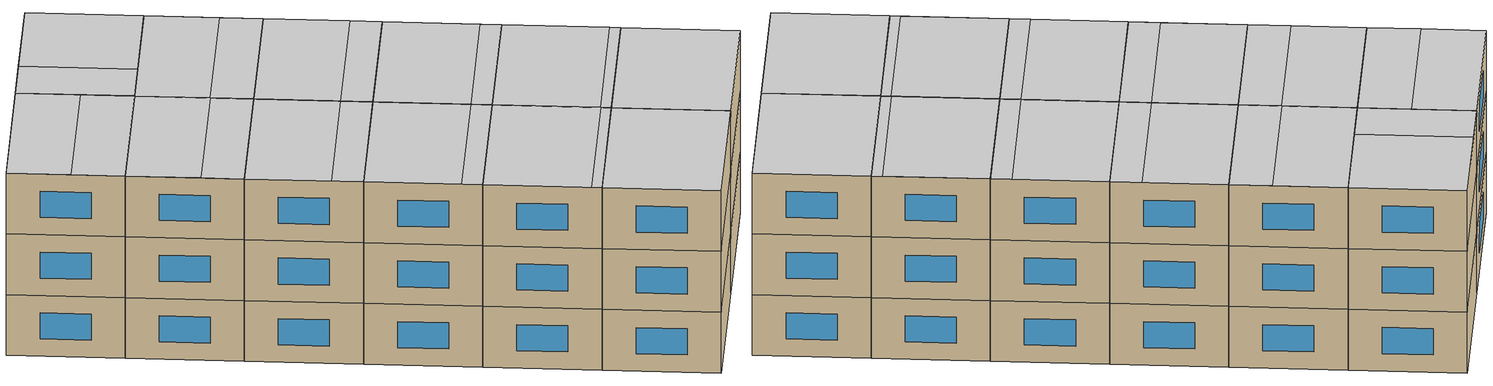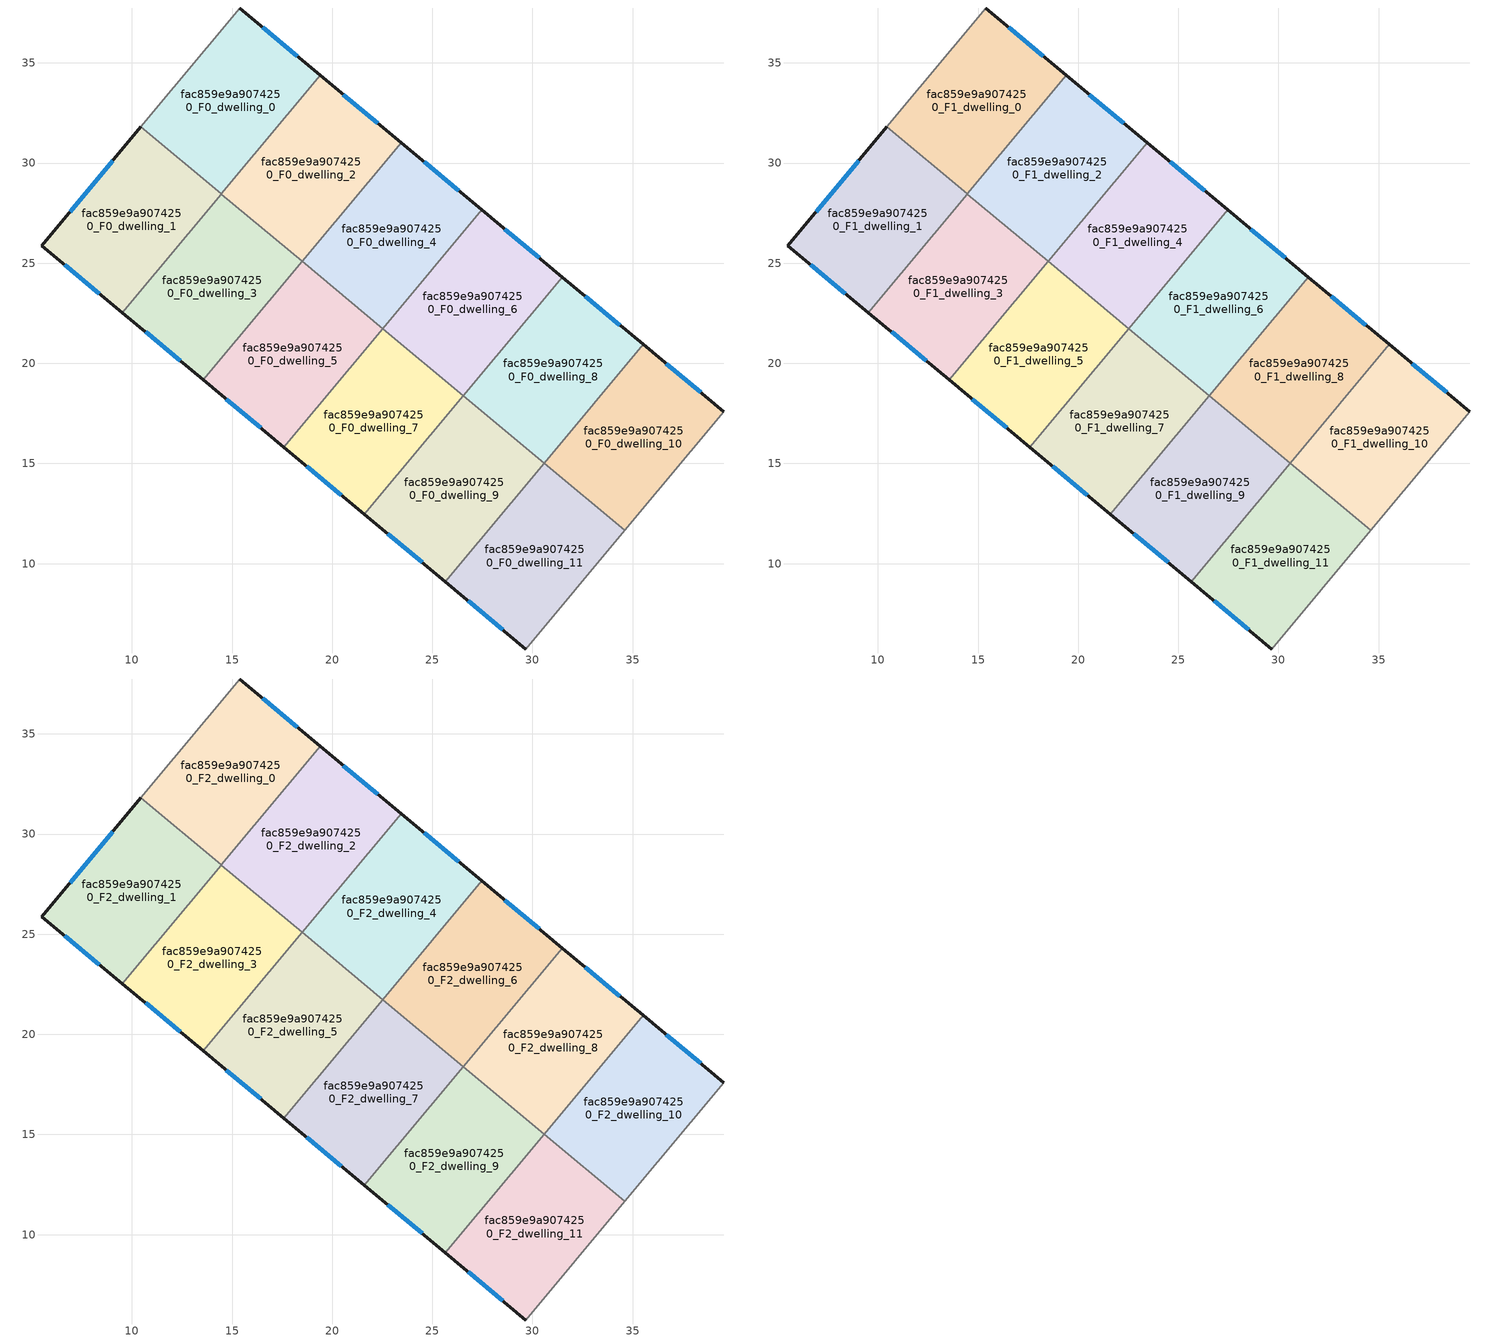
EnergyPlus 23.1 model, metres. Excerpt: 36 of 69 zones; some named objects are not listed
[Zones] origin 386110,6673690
fac859e9a9074250_F0_dwelling_0
 floor ground (EU_floor_Construction): 19.41,34.38 14.47,28.46 10.44,31.81 15.38,37.74 z0
 wall outside (EU_wall_Construction): 19.41,34.38 15.38,37.74 z0:3
 wall to fac859e9a9074250_F0_dwelling_1 (EU_wall_Construction): 10.44,31.81 14.47,28.46 z0:3
 wall adiabatic (EU_wall_Construction): 15.38,37.74 10.44,31.81 z0:3
 wall to fac859e9a9074250_F0_dwelling_2 (EU_wall_Construction): 14.47,28.46 19.41,34.38 z0:3
 window (EU_Window_Construction): 18.26,35.34 16.53,36.78 z0.86:2.14
fac859e9a9074250_F0_dwelling_1
 floor ground (EU_floor_Construction): 14.47,28.46 9.53,22.53 5.5,25.88 10.44,31.81 z0
 wall outside (EU_wall_Construction): 10.44,31.81 5.5,25.88 9.53,22.53 z0:3
 wall to fac859e9a9074250_F0_dwelling_3 (EU_wall_Construction): 9.53,22.53 14.47,28.45 z0:3
 window (EU_Window_Construction): 6.65,24.92 8.38,23.48 / 9.03,30.12 6.92,27.58 z0.86:2.14
fac859e9a9074250_F0_dwelling_10
 floor ground (EU_floor_Construction): 39.55,17.59 34.61,11.66 30.58,15.02 35.52,20.95 z0
 wall outside (EU_wall_Construction): 39.55,17.59 35.52,20.95 z0:3
 wall to fac859e9a9074250_F0_dwelling_11 (EU_wall_Construction): 30.58,15.02 34.61,11.66 z0:3
 wall adiabatic (EU_wall_Construction): 34.61,11.66 39.55,17.59 z0:3
 wall to fac859e9a9074250_F0_dwelling_8 (EU_wall_Construction): 35.52,20.95 30.58,15.02 z0:3
 window (EU_Window_Construction): 38.4,18.55 36.67,19.99 z0.86:2.14
fac859e9a9074250_F0_dwelling_11
 floor ground (EU_floor_Construction): 34.61,11.66 29.67,5.74 25.64,9.1 30.58,15.02 z0
 wall outside (EU_wall_Construction): 25.64,9.1 29.67,5.74 z0:3
 wall adiabatic (EU_wall_Construction): 29.67,5.74 34.61,11.66 z0:3
 wall to fac859e9a9074250_F0_dwelling_9 (EU_wall_Construction): 30.58,15.02 25.64,9.1 z0:3
 window (EU_Window_Construction): 26.79,8.14 28.52,6.7 z0.86:2.14
fac859e9a9074250_F0_dwelling_2
 floor ground (EU_floor_Construction): 23.44,31.02 18.5,25.1 14.47,28.45 19.41,34.38 z0
 wall outside (EU_wall_Construction): 23.44,31.02 19.41,34.38 z0:3
 wall to fac859e9a9074250_F0_dwelling_3 (EU_wall_Construction): 14.47,28.45 18.5,25.1 z0:3
 wall to fac859e9a9074250_F0_dwelling_4 (EU_wall_Construction): 18.5,25.1 23.44,31.02 z0:3
 window (EU_Window_Construction): 22.29,31.98 20.56,33.42 z0.86:2.14
fac859e9a9074250_F0_dwelling_3
 floor ground (EU_floor_Construction): 18.5,25.1 13.56,19.17 9.53,22.53 14.47,28.45 z0
 wall outside (EU_wall_Construction): 9.53,22.53 13.56,19.17 z0:3
 wall to fac859e9a9074250_F0_dwelling_5 (EU_wall_Construction): 13.56,19.17 18.5,25.1 z0:3
 window (EU_Window_Construction): 10.68,21.57 12.41,20.13 z0.86:2.14
fac859e9a9074250_F0_dwelling_4
 floor ground (EU_floor_Construction): 27.47,27.67 22.53,21.74 18.5,25.1 23.44,31.02 z0
 wall outside (EU_wall_Construction): 27.47,27.67 23.44,31.02 z0:3
 wall to fac859e9a9074250_F0_dwelling_5 (EU_wall_Construction): 18.5,25.1 22.53,21.74 z0:3
 wall to fac859e9a9074250_F0_dwelling_6 (EU_wall_Construction): 22.53,21.74 27.47,27.67 z0:3
 window (EU_Window_Construction): 26.32,28.62 24.59,30.06 z0.86:2.14
fac859e9a9074250_F0_dwelling_5
 floor ground (EU_floor_Construction): 22.53,21.74 17.59,15.81 13.56,19.17 18.5,25.1 z0
 wall outside (EU_wall_Construction): 13.56,19.17 17.59,15.81 z0:3
 wall to fac859e9a9074250_F0_dwelling_7 (EU_wall_Construction): 17.59,15.81 22.53,21.74 z0:3
 window (EU_Window_Construction): 14.71,18.21 16.43,16.77 z0.86:2.14
fac859e9a9074250_F0_dwelling_6
 floor ground (EU_floor_Construction): 31.49,24.31 26.55,18.38 22.53,21.74 27.47,27.67 z0
 wall outside (EU_wall_Construction): 31.49,24.31 27.47,27.67 z0:3
 wall to fac859e9a9074250_F0_dwelling_7 (EU_wall_Construction): 22.53,21.74 26.55,18.38 z0:3
 wall to fac859e9a9074250_F0_dwelling_8 (EU_wall_Construction): 26.55,18.38 31.49,24.31 z0:3
 window (EU_Window_Construction): 30.34,25.27 28.62,26.71 z0.86:2.14
fac859e9a9074250_F0_dwelling_7
 floor ground (EU_floor_Construction): 26.55,18.38 21.61,12.45 17.59,15.81 22.53,21.74 z0
 wall outside (EU_wall_Construction): 17.59,15.81 21.61,12.45 z0:3
 wall to fac859e9a9074250_F0_dwelling_9 (EU_wall_Construction): 21.61,12.45 26.55,18.38 z0:3
 window (EU_Window_Construction): 18.74,14.85 20.46,13.41 z0.86:2.14
fac859e9a9074250_F0_dwelling_8
 floor ground (EU_floor_Construction): 35.52,20.95 30.58,15.02 26.55,18.38 31.49,24.31 z0
 wall outside (EU_wall_Construction): 35.52,20.95 31.49,24.31 z0:3
 wall to fac859e9a9074250_F0_dwelling_9 (EU_wall_Construction): 26.55,18.38 30.58,15.02 z0:3
 window (EU_Window_Construction): 34.37,21.91 32.64,23.35 z0.86:2.14
fac859e9a9074250_F0_dwelling_9
 floor ground (EU_floor_Construction): 30.58,15.02 25.64,9.1 21.61,12.45 26.55,18.38 z0
 wall outside (EU_wall_Construction): 21.61,12.45 25.64,9.1 z0:3
 window (EU_Window_Construction): 22.76,11.49 24.49,10.06 z0.86:2.14
fac859e9a9074250_F1_dwelling_0
 floor to fac859e9a9074250_F0_dwelling_0 (EU_floor_Construction): 19.41,34.38 14.47,28.46 10.44,31.81 15.38,37.74 z3
 wall outside (EU_wall_Construction): 19.41,34.38 15.38,37.74 z3:6
 wall to fac859e9a9074250_F1_dwelling_1 (EU_wall_Construction): 10.44,31.81 14.47,28.46 z3:6
 wall adiabatic (EU_wall_Construction): 15.38,37.74 10.44,31.81 z3:6
 wall to fac859e9a9074250_F1_dwelling_2 (EU_wall_Construction): 14.47,28.46 19.41,34.38 z3:6
 window (EU_Window_Construction): 18.26,35.34 16.53,36.78 z3.86:5.14
fac859e9a9074250_F1_dwelling_1
 floor to fac859e9a9074250_F0_dwelling_1 (EU_floor_Construction): 14.47,28.46 9.53,22.53 5.5,25.88 10.44,31.81 z3
 wall outside (EU_wall_Construction): 10.44,31.81 5.5,25.88 9.53,22.53 z3:6
 wall to fac859e9a9074250_F1_dwelling_3 (EU_wall_Construction): 9.53,22.53 14.47,28.45 z3:6
 window (EU_Window_Construction): 6.65,24.92 8.38,23.48 / 9.03,30.12 6.92,27.58 z3.86:5.14
fac859e9a9074250_F1_dwelling_10
 floor to fac859e9a9074250_F0_dwelling_10 (EU_floor_Construction): 39.55,17.59 34.61,11.66 30.58,15.02 35.52,20.95 z3
 wall outside (EU_wall_Construction): 39.55,17.59 35.52,20.95 z3:6
 wall to fac859e9a9074250_F1_dwelling_11 (EU_wall_Construction): 30.58,15.02 34.61,11.66 z3:6
 wall adiabatic (EU_wall_Construction): 34.61,11.66 39.55,17.59 z3:6
 wall to fac859e9a9074250_F1_dwelling_8 (EU_wall_Construction): 35.52,20.95 30.58,15.02 z3:6
 window (EU_Window_Construction): 38.4,18.55 36.67,19.99 z3.86:5.14
fac859e9a9074250_F1_dwelling_11
 floor to fac859e9a9074250_F0_dwelling_11 (EU_floor_Construction): 34.61,11.66 29.67,5.74 25.64,9.1 30.58,15.02 z3
 wall outside (EU_wall_Construction): 25.64,9.1 29.67,5.74 z3:6
 wall adiabatic (EU_wall_Construction): 29.67,5.74 34.61,11.66 z3:6
 wall to fac859e9a9074250_F1_dwelling_9 (EU_wall_Construction): 30.58,15.02 25.64,9.1 z3:6
 window (EU_Window_Construction): 26.79,8.14 28.52,6.7 z3.86:5.14
fac859e9a9074250_F1_dwelling_2
 floor to fac859e9a9074250_F0_dwelling_2 (EU_floor_Construction): 23.44,31.02 18.5,25.1 14.47,28.45 19.41,34.38 z3
 wall outside (EU_wall_Construction): 23.44,31.02 19.41,34.38 z3:6
 wall to fac859e9a9074250_F1_dwelling_3 (EU_wall_Construction): 14.47,28.45 18.5,25.1 z3:6
 wall to fac859e9a9074250_F1_dwelling_4 (EU_wall_Construction): 18.5,25.1 23.44,31.02 z3:6
 window (EU_Window_Construction): 22.29,31.98 20.56,33.42 z3.86:5.14
fac859e9a9074250_F1_dwelling_3
 floor to fac859e9a9074250_F0_dwelling_3 (EU_floor_Construction): 18.5,25.1 13.56,19.17 9.53,22.53 14.47,28.45 z3
 wall outside (EU_wall_Construction): 9.53,22.53 13.56,19.17 z3:6
 wall to fac859e9a9074250_F1_dwelling_5 (EU_wall_Construction): 13.56,19.17 18.5,25.1 z3:6
 window (EU_Window_Construction): 10.68,21.57 12.41,20.13 z3.86:5.14
fac859e9a9074250_F1_dwelling_4
 floor to fac859e9a9074250_F0_dwelling_4 (EU_floor_Construction): 27.47,27.67 22.53,21.74 18.5,25.1 23.44,31.02 z3
 wall outside (EU_wall_Construction): 27.47,27.67 23.44,31.02 z3:6
 wall to fac859e9a9074250_F1_dwelling_5 (EU_wall_Construction): 18.5,25.1 22.53,21.74 z3:6
 wall to fac859e9a9074250_F1_dwelling_6 (EU_wall_Construction): 22.53,21.74 27.47,27.67 z3:6
 window (EU_Window_Construction): 26.32,28.62 24.59,30.06 z3.86:5.14
fac859e9a9074250_F1_dwelling_5
 floor to fac859e9a9074250_F0_dwelling_5 (EU_floor_Construction): 22.53,21.74 17.59,15.81 13.56,19.17 18.5,25.1 z3
 wall outside (EU_wall_Construction): 13.56,19.17 17.59,15.81 z3:6
 wall to fac859e9a9074250_F1_dwelling_7 (EU_wall_Construction): 17.59,15.81 22.53,21.74 z3:6
 window (EU_Window_Construction): 14.71,18.21 16.43,16.77 z3.86:5.14
fac859e9a9074250_F1_dwelling_6
 floor to fac859e9a9074250_F0_dwelling_6 (EU_floor_Construction): 31.49,24.31 26.55,18.38 22.53,21.74 27.47,27.67 z3
 wall outside (EU_wall_Construction): 31.49,24.31 27.47,27.67 z3:6
 wall to fac859e9a9074250_F1_dwelling_7 (EU_wall_Construction): 22.53,21.74 26.55,18.38 z3:6
 wall to fac859e9a9074250_F1_dwelling_8 (EU_wall_Construction): 26.55,18.38 31.49,24.31 z3:6
 window (EU_Window_Construction): 30.34,25.27 28.62,26.71 z3.86:5.14
fac859e9a9074250_F1_dwelling_7
 floor to fac859e9a9074250_F0_dwelling_7 (EU_floor_Construction): 26.55,18.38 21.61,12.45 17.59,15.81 22.53,21.74 z3
 wall outside (EU_wall_Construction): 17.59,15.81 21.61,12.45 z3:6
 wall to fac859e9a9074250_F1_dwelling_9 (EU_wall_Construction): 21.61,12.45 26.55,18.38 z3:6
 window (EU_Window_Construction): 18.74,14.85 20.46,13.41 z3.86:5.14
fac859e9a9074250_F1_dwelling_8
 floor to fac859e9a9074250_F0_dwelling_8 (EU_floor_Construction): 35.52,20.95 30.58,15.02 26.55,18.38 31.49,24.31 z3
 wall outside (EU_wall_Construction): 35.52,20.95 31.49,24.31 z3:6
 wall to fac859e9a9074250_F1_dwelling_9 (EU_wall_Construction): 26.55,18.38 30.58,15.02 z3:6
 window (EU_Window_Construction): 34.37,21.91 32.64,23.35 z3.86:5.14
fac859e9a9074250_F1_dwelling_9
 floor to fac859e9a9074250_F0_dwelling_9 (EU_floor_Construction): 30.58,15.02 25.64,9.1 21.61,12.45 26.55,18.38 z3
 wall outside (EU_wall_Construction): 21.61,12.45 25.64,9.1 z3:6
 window (EU_Window_Construction): 22.76,11.49 24.49,10.06 z3.86:5.14
fac859e9a9074250_F2_dwelling_0
 floor to fac859e9a9074250_F1_dwelling_0 (EU_floor_Construction): 19.41,34.38 14.47,28.46 10.44,31.81 15.38,37.74 z6
 wall outside (EU_wall_Construction): 19.41,34.38 15.38,37.74 z6:9
 wall to fac859e9a9074250_F2_dwelling_1 (EU_wall_Construction): 10.44,31.81 14.47,28.46 z6:9
 wall adiabatic (EU_wall_Construction): 15.38,37.74 10.44,31.81 z6:9
 wall to fac859e9a9074250_F2_dwelling_2 (EU_wall_Construction): 14.47,28.46 19.41,34.38 z6:9
 window (EU_Window_Construction): 18.26,35.34 16.53,36.78 z6.86:8.14
 ceiling to fac859e9a9074250_F3_dwelling_10 (EU_floor_Construction): 16.12,30.43 19.41,34.38 15.38,37.74 12.09,33.79 z9
 ceiling to fac859e9a9074250_F3_dwelling_9 (EU_floor_Construction): 14.47,28.46 16.12,30.43 12.09,33.79 10.44,31.81 z9
fac859e9a9074250_F2_dwelling_1
 floor to fac859e9a9074250_F1_dwelling_1 (EU_floor_Construction): 14.47,28.46 9.53,22.53 5.5,25.88 10.44,31.81 z6
 wall outside (EU_wall_Construction): 10.44,31.81 5.5,25.88 9.53,22.53 z6:9
 wall to fac859e9a9074250_F2_dwelling_3 (EU_wall_Construction): 9.53,22.53 14.47,28.45 z6:9
 window (EU_Window_Construction): 6.65,24.92 8.38,23.48 / 9.03,30.12 6.92,27.58 z6.86:8.14
 ceiling to fac859e9a9074250_F3_dwelling_9 (EU_floor_Construction): 14.47,28.45 10.44,31.81 5.5,25.88 7.7,24.05 12.64,29.98 z9
 ceiling to fac859e9a9074250_F3_dwelling_8 (EU_floor_Construction): 9.53,22.53 14.47,28.45 12.64,29.98 7.7,24.05 z9
fac859e9a9074250_F2_dwelling_10
 floor to fac859e9a9074250_F1_dwelling_10 (EU_floor_Construction): 39.55,17.59 34.61,11.66 30.58,15.02 35.52,20.95 z6
 wall outside (EU_wall_Construction): 39.55,17.59 35.52,20.95 z6:9
 wall to fac859e9a9074250_F2_dwelling_11 (EU_wall_Construction): 30.58,15.02 34.61,11.66 z6:9
 wall adiabatic (EU_wall_Construction): 34.61,11.66 39.55,17.59 z6:9
 wall to fac859e9a9074250_F2_dwelling_8 (EU_wall_Construction): 35.52,20.95 30.58,15.02 z6:9
 window (EU_Window_Construction): 38.4,18.55 36.67,19.99 z6.86:8.14
 ceiling to fac859e9a9074250_F3_dwelling_1 (EU_floor_Construction): 34.61,11.66 39.55,17.59 35.52,20.95 30.58,15.02 z9
fac859e9a9074250_F2_dwelling_11
 floor to fac859e9a9074250_F1_dwelling_11 (EU_floor_Construction): 34.61,11.66 29.67,5.74 25.64,9.1 30.58,15.02 z6
 wall outside (EU_wall_Construction): 25.64,9.1 29.67,5.74 z6:9
 wall adiabatic (EU_wall_Construction): 29.67,5.74 34.61,11.66 z6:9
 wall to fac859e9a9074250_F2_dwelling_9 (EU_wall_Construction): 30.58,15.02 25.64,9.1 z6:9
 window (EU_Window_Construction): 26.79,8.14 28.52,6.7 z6.86:8.14
 ceiling to fac859e9a9074250_F3_dwelling_0 (EU_floor_Construction): 29.67,5.74 34.61,11.66 30.58,15.02 25.64,9.1 z9
fac859e9a9074250_F2_dwelling_2
 floor to fac859e9a9074250_F1_dwelling_2 (EU_floor_Construction): 23.44,31.02 18.5,25.1 14.47,28.45 19.41,34.38 z6
 wall outside (EU_wall_Construction): 23.44,31.02 19.41,34.38 z6:9
 wall to fac859e9a9074250_F2_dwelling_3 (EU_wall_Construction): 14.47,28.45 18.5,25.1 z6:9
 wall to fac859e9a9074250_F2_dwelling_4 (EU_wall_Construction): 18.5,25.1 23.44,31.02 z6:9
 window (EU_Window_Construction): 22.29,31.98 20.56,33.42 z6.86:8.14
 ceiling to fac859e9a9074250_F3_dwelling_7 (EU_floor_Construction): 18.5,25.1 23.44,31.02 21.97,32.24 17.03,26.32 z9
 ceiling adiabatic (EU_roof_Construction): 17.03,26.32 21.97,32.24 19.41,34.38 14.47,28.45 z9
fac859e9a9074250_F2_dwelling_3
 floor to fac859e9a9074250_F1_dwelling_3 (EU_floor_Construction): 18.5,25.1 13.56,19.17 9.53,22.53 14.47,28.45 z6
 wall outside (EU_wall_Construction): 9.53,22.53 13.56,19.17 z6:9
 wall to fac859e9a9074250_F2_dwelling_5 (EU_wall_Construction): 13.56,19.17 18.5,25.1 z6:9
 window (EU_Window_Construction): 10.68,21.57 12.41,20.13 z6.86:8.14
 ceiling to fac859e9a9074250_F3_dwelling_8 (EU_floor_Construction): 12.09,20.39 17.03,26.32 14.47,28.45 9.53,22.53 z9
 ceiling to fac859e9a9074250_F3_dwelling_6 (EU_floor_Construction): 13.56,19.17 18.5,25.1 17.03,26.32 12.09,20.39 z9
fac859e9a9074250_F2_dwelling_4
 floor to fac859e9a9074250_F1_dwelling_4 (EU_floor_Construction): 27.47,27.67 22.53,21.74 18.5,25.1 23.44,31.02 z6
 wall outside (EU_wall_Construction): 27.47,27.67 23.44,31.02 z6:9
 wall to fac859e9a9074250_F2_dwelling_5 (EU_wall_Construction): 18.5,25.1 22.53,21.74 z6:9
 wall to fac859e9a9074250_F2_dwelling_6 (EU_wall_Construction): 22.53,21.74 27.47,27.67 z6:9
 window (EU_Window_Construction): 26.32,28.62 24.59,30.06 z6.86:8.14
 ceiling to fac859e9a9074250_F3_dwelling_7 (EU_floor_Construction): 21.43,22.65 26.37,28.58 23.44,31.02 18.5,25.1 z9
 ceiling to fac859e9a9074250_F3_dwelling_5 (EU_floor_Construction): 22.53,21.74 27.47,27.66 26.37,28.58 21.43,22.65 z9
fac859e9a9074250_F2_dwelling_5
 floor to fac859e9a9074250_F1_dwelling_5 (EU_floor_Construction): 22.53,21.74 17.59,15.81 13.56,19.17 18.5,25.1 z6
 wall outside (EU_wall_Construction): 13.56,19.17 17.59,15.81 z6:9
 wall to fac859e9a9074250_F2_dwelling_7 (EU_wall_Construction): 17.59,15.81 22.53,21.74 z6:9
 window (EU_Window_Construction): 14.71,18.21 16.43,16.77 z6.86:8.14
 ceiling to fac859e9a9074250_F3_dwelling_6 (EU_floor_Construction): 16.49,16.73 21.43,22.65 18.5,25.1 13.56,19.17 z9
 ceiling to fac859e9a9074250_F3_dwelling_4 (EU_floor_Construction): 17.59,15.81 22.53,21.74 21.43,22.65 16.49,16.73 z9
fac859e9a9074250_F2_dwelling_6
 floor to fac859e9a9074250_F1_dwelling_6 (EU_floor_Construction): 31.49,24.31 26.55,18.38 22.53,21.74 27.47,27.67 z6
 wall outside (EU_wall_Construction): 31.49,24.31 27.47,27.67 z6:9
 wall to fac859e9a9074250_F2_dwelling_7 (EU_wall_Construction): 22.53,21.74 26.55,18.38 z6:9
 wall to fac859e9a9074250_F2_dwelling_8 (EU_wall_Construction): 26.55,18.38 31.49,24.31 z6:9
 window (EU_Window_Construction): 30.34,25.27 28.62,26.71 z6.86:8.14
 ceiling to fac859e9a9074250_F3_dwelling_5 (EU_floor_Construction): 25.82,18.99 30.76,24.92 27.47,27.66 22.53,21.74 z9
 ceiling to fac859e9a9074250_F3_dwelling_3 (EU_floor_Construction): 26.55,18.38 31.49,24.31 30.76,24.92 25.82,18.99 z9
fac859e9a9074250_F2_dwelling_7
 floor to fac859e9a9074250_F1_dwelling_7 (EU_floor_Construction): 26.55,18.38 21.61,12.45 17.59,15.81 22.53,21.74 z6
 wall outside (EU_wall_Construction): 17.59,15.81 21.61,12.45 z6:9
 wall to fac859e9a9074250_F2_dwelling_9 (EU_wall_Construction): 21.61,12.45 26.55,18.38 z6:9
 window (EU_Window_Construction): 18.74,14.85 20.46,13.41 z6.86:8.14
 ceiling to fac859e9a9074250_F3_dwelling_4 (EU_floor_Construction): 20.88,13.06 25.82,18.99 22.53,21.74 17.59,15.81 z9
 ceiling to fac859e9a9074250_F3_dwelling_2 (EU_floor_Construction): 21.61,12.45 26.55,18.38 25.82,18.99 20.88,13.06 z9
fac859e9a9074250_F2_dwelling_8
 floor to fac859e9a9074250_F1_dwelling_8 (EU_floor_Construction): 35.52,20.95 30.58,15.02 26.55,18.38 31.49,24.31 z6
 wall outside (EU_wall_Construction): 35.52,20.95 31.49,24.31 z6:9
 wall to fac859e9a9074250_F2_dwelling_9 (EU_wall_Construction): 26.55,18.38 30.58,15.02 z6:9
 window (EU_Window_Construction): 34.37,21.91 32.64,23.35 z6.86:8.14
 ceiling to fac859e9a9074250_F3_dwelling_1 (EU_floor_Construction): 30.58,15.02 35.52,20.95 35.16,21.25 30.22,15.33 z9
 ceiling adiabatic (EU_roof_Construction): 30.22,15.33 35.16,21.25 31.49,24.31 26.55,18.38 z9
fac859e9a9074250_F2_dwelling_9
 floor to fac859e9a9074250_F1_dwelling_9 (EU_floor_Construction): 30.58,15.02 25.64,9.1 21.61,12.45 26.55,18.38 z6
 wall outside (EU_wall_Construction): 21.61,12.45 25.64,9.1 z6:9
 window (EU_Window_Construction): 22.76,11.49 24.49,10.06 z6.86:8.14
 ceiling to fac859e9a9074250_F3_dwelling_2 (EU_floor_Construction): 25.28,9.4 30.22,15.33 26.55,18.38 21.61,12.45 z9
 ceiling to fac859e9a9074250_F3_dwelling_0 (EU_floor_Construction): 25.64,9.1 30.58,15.02 30.21,15.32 25.28,9.4 z9
[Building]
EU S2 Campaign: North Axis=0; Terrain=City; Solar Distribution=FullExterior
[Site:Location]
Helsinki-Vantaa.AP: Latitude=60.317; Longitude=24.963; Time Zone=2; Elevation=54.6
[SizingPeriod:WeatherFileDays]
AnnualSizingPeriod: Begin Month=1; Begin Day of Month=1; End Month=12; End Day of Month=31; Day of Week for Start Day=Monday; Use Weather File Daylight Saving Period=No; Use Weather File Rain and Snow Indicators=No
[MATERIAL]
EU_InternalMass_Material: Roughness=MediumRough; Thickness=0.1; Conductivity=1; Density=1800; Specific Heat=900; Thermal Absorptance=0.9; Solar Absorptance=0.7; Visible Absorptance=0.7
[MATERIAL:NOMASS] Roughness=MediumRough; Thermal Absorptance=0.9; Solar Absorptance=0.7; Visible Absorptance=0.7
Name | Thermal Resistance
EU_wall_NoMass | 1.10183
EU_roof_NoMass; EU_floor_NoMass | 1.70606
[WINDOWMATERIAL:SIMPLEGLAZINGSYSTEM]
EU_Window_SimpleGlazing: UFactor=3.11035; Solar Heat Gain Coefficient=0.8; Visible Transmittance=0.8
[CONSTRUCTION]
EU_wall_Construction: EU_wall_NoMass
EU_roof_Construction: EU_roof_NoMass
EU_floor_Construction: EU_floor_NoMass
EU_Window_Construction: EU_Window_SimpleGlazing
EU_InternalMass_Construction: EU_InternalMass_Material
[ZONE] Type=1; Multiplier=1; Ceiling Height=autocalculate; Floor Area=autocalculate; Part of Total Floor Area=Yes
Name | Volume
fac859e9a9074250_F0_dwelling_0; fac859e9a9074250_F1_dwelling_0; fac859e9a9074250_F2_dwelling_0 | 121.397
fac859e9a9074250_F0_dwelling_1; fac859e9a9074250_F1_dwelling_1; fac859e9a9074250_F2_dwelling_1 | 121.401
fac859e9a9074250_F0_dwelling_10; fac859e9a9074250_F1_dwelling_10; fac859e9a9074250_F2_dwelling_10; fac859e9a9074250_F0_dwelling_2; fac859e9a9074250_F1_dwelling_2; fac859e9a9074250_F2_dwelling_2; fac859e9a9074250_F0_dwelling_4; fac859e9a9074250_F1_dwelling_4; fac859e9a9074250_F2_dwelling_4 | 121.384
fac859e9a9074250_F0_dwelling_11; fac859e9a9074250_F1_dwelling_11; fac859e9a9074250_F2_dwelling_11 | 121.383
fac859e9a9074250_F0_dwelling_3; fac859e9a9074250_F1_dwelling_3; fac859e9a9074250_F2_dwelling_3 | 121.382
fac859e9a9074250_F0_dwelling_5; fac859e9a9074250_F1_dwelling_5; fac859e9a9074250_F2_dwelling_5; fac859e9a9074250_F0_dwelling_6; fac859e9a9074250_F1_dwelling_6; fac859e9a9074250_F2_dwelling_6 | 121.37
fac859e9a9074250_F0_dwelling_7; fac859e9a9074250_F1_dwelling_7; fac859e9a9074250_F2_dwelling_7 | 121.373
fac859e9a9074250_F0_dwelling_8; fac859e9a9074250_F1_dwelling_8; fac859e9a9074250_F2_dwelling_8 | 121.389
fac859e9a9074250_F0_dwelling_9; fac859e9a9074250_F1_dwelling_9; fac859e9a9074250_F2_dwelling_9 | 121.379
[INTERNALMASS] Construction=EU_InternalMass_Construction
Name | Zone or ZoneList | Surface Area
fac859e9a9074250_F0_dwelling_0_EU_InternalMass | fac859e9a9074250_F0_dwelling_0 | 40.4653
fac859e9a9074250_F0_dwelling_1_EU_InternalMass | fac859e9a9074250_F0_dwelling_1 | 40.467
fac859e9a9074250_F0_dwelling_2_EU_InternalMass | fac859e9a9074250_F0_dwelling_2 | 40.4612
fac859e9a9074250_F0_dwelling_3_EU_InternalMass | fac859e9a9074250_F0_dwelling_3 | 40.4607
fac859e9a9074250_F0_dwelling_4_EU_InternalMass | fac859e9a9074250_F0_dwelling_4 | 40.4612
fac859e9a9074250_F0_dwelling_5_EU_InternalMass | fac859e9a9074250_F0_dwelling_5 | 40.4567
fac859e9a9074250_F0_dwelling_6_EU_InternalMass | fac859e9a9074250_F0_dwelling_6 | 40.4567
fac859e9a9074250_F0_dwelling_7_EU_InternalMass | fac859e9a9074250_F0_dwelling_7 | 40.458
fac859e9a9074250_F0_dwelling_8_EU_InternalMass | fac859e9a9074250_F0_dwelling_8 | 40.4629
fac859e9a9074250_F0_dwelling_9_EU_InternalMass | fac859e9a9074250_F0_dwelling_9 | 40.4597
fac859e9a9074250_F0_dwelling_10_EU_InternalMass | fac859e9a9074250_F0_dwelling_10 | 40.4614
fac859e9a9074250_F0_dwelling_11_EU_InternalMass | fac859e9a9074250_F0_dwelling_11 | 40.4611
fac859e9a9074250_F1_dwelling_0_EU_InternalMass | fac859e9a9074250_F1_dwelling_0 | 40.4653
fac859e9a9074250_F1_dwelling_1_EU_InternalMass | fac859e9a9074250_F1_dwelling_1 | 40.467
fac859e9a9074250_F1_dwelling_2_EU_InternalMass | fac859e9a9074250_F1_dwelling_2 | 40.4612
fac859e9a9074250_F1_dwelling_3_EU_InternalMass | fac859e9a9074250_F1_dwelling_3 | 40.4607
fac859e9a9074250_F1_dwelling_4_EU_InternalMass | fac859e9a9074250_F1_dwelling_4 | 40.4612
fac859e9a9074250_F1_dwelling_5_EU_InternalMass | fac859e9a9074250_F1_dwelling_5 | 40.4567
fac859e9a9074250_F1_dwelling_6_EU_InternalMass | fac859e9a9074250_F1_dwelling_6 | 40.4567
fac859e9a9074250_F1_dwelling_7_EU_InternalMass | fac859e9a9074250_F1_dwelling_7 | 40.458
fac859e9a9074250_F1_dwelling_8_EU_InternalMass | fac859e9a9074250_F1_dwelling_8 | 40.4629
fac859e9a9074250_F1_dwelling_9_EU_InternalMass | fac859e9a9074250_F1_dwelling_9 | 40.4597
fac859e9a9074250_F1_dwelling_10_EU_InternalMass | fac859e9a9074250_F1_dwelling_10 | 40.4614
fac859e9a9074250_F1_dwelling_11_EU_InternalMass | fac859e9a9074250_F1_dwelling_11 | 40.4611
fac859e9a9074250_F2_dwelling_0_EU_InternalMass | fac859e9a9074250_F2_dwelling_0 | 40.4653
fac859e9a9074250_F2_dwelling_1_EU_InternalMass | fac859e9a9074250_F2_dwelling_1 | 40.467
fac859e9a9074250_F2_dwelling_2_EU_InternalMass | fac859e9a9074250_F2_dwelling_2 | 40.4612
fac859e9a9074250_F2_dwelling_3_EU_InternalMass | fac859e9a9074250_F2_dwelling_3 | 40.4607
fac859e9a9074250_F2_dwelling_4_EU_InternalMass | fac859e9a9074250_F2_dwelling_4 | 40.4612
fac859e9a9074250_F2_dwelling_5_EU_InternalMass | fac859e9a9074250_F2_dwelling_5 | 40.4567
fac859e9a9074250_F2_dwelling_6_EU_InternalMass | fac859e9a9074250_F2_dwelling_6 | 40.4567
fac859e9a9074250_F2_dwelling_7_EU_InternalMass | fac859e9a9074250_F2_dwelling_7 | 40.458
fac859e9a9074250_F2_dwelling_8_EU_InternalMass | fac859e9a9074250_F2_dwelling_8 | 40.4629
fac859e9a9074250_F2_dwelling_9_EU_InternalMass | fac859e9a9074250_F2_dwelling_9 | 40.4597
fac859e9a9074250_F2_dwelling_10_EU_InternalMass | fac859e9a9074250_F2_dwelling_10 | 40.4614
fac859e9a9074250_F2_dwelling_11_EU_InternalMass | fac859e9a9074250_F2_dwelling_11 | 40.4611
[OTHEREQUIPMENT] Fuel Type=Electricity; Design Level Calculation Method=Watts/Area; Power per Zone Floor Area=1; Fraction Latent=0; Fraction Radiant=0; Fraction Lost=0; Carbon Dioxide Generation Rate=0; EndUse Subcategory=EU_Step8_InternalGains
Name | Zone or ZoneList or Space or SpaceList | Schedule
EU_Step8_InternalGain_fac859e9a9074250_F0_dwelling_0_f000 | fac859e9a9074250_F0_dwelling_0 | EU_Step8_GainSchedule_fac859e9a9074250_F0_dwelling_0_f000
EU_Step8_InternalGain_fac859e9a9074250_F0_dwelling_1_f000 | fac859e9a9074250_F0_dwelling_1 | EU_Step8_GainSchedule_fac859e9a9074250_F0_dwelling_1_f000
EU_Step8_InternalGain_fac859e9a9074250_F0_dwelling_2_f000 | fac859e9a9074250_F0_dwelling_2 | EU_Step8_GainSchedule_fac859e9a9074250_F0_dwelling_2_f000
EU_Step8_InternalGain_fac859e9a9074250_F0_dwelling_3_f000 | fac859e9a9074250_F0_dwelling_3 | EU_Step8_GainSchedule_fac859e9a9074250_F0_dwelling_3_f000
EU_Step8_InternalGain_fac859e9a9074250_F0_dwelling_4_f000 | fac859e9a9074250_F0_dwelling_4 | EU_Step8_GainSchedule_fac859e9a9074250_F0_dwelling_4_f000
EU_Step8_InternalGain_fac859e9a9074250_F0_dwelling_5_f000 | fac859e9a9074250_F0_dwelling_5 | EU_Step8_GainSchedule_fac859e9a9074250_F0_dwelling_5_f000
EU_Step8_InternalGain_fac859e9a9074250_F0_dwelling_6_f000 | fac859e9a9074250_F0_dwelling_6 | EU_Step8_GainSchedule_fac859e9a9074250_F0_dwelling_6_f000
EU_Step8_InternalGain_fac859e9a9074250_F0_dwelling_7_f000 | fac859e9a9074250_F0_dwelling_7 | EU_Step8_GainSchedule_fac859e9a9074250_F0_dwelling_7_f000
EU_Step8_InternalGain_fac859e9a9074250_F0_dwelling_8_f000 | fac859e9a9074250_F0_dwelling_8 | EU_Step8_GainSchedule_fac859e9a9074250_F0_dwelling_8_f000
EU_Step8_InternalGain_fac859e9a9074250_F0_dwelling_9_f000 | fac859e9a9074250_F0_dwelling_9 | EU_Step8_GainSchedule_fac859e9a9074250_F0_dwelling_9_f000
EU_Step8_InternalGain_fac859e9a9074250_F0_dwelling_10_f000 | fac859e9a9074250_F0_dwelling_10 | EU_Step8_GainSchedule_fac859e9a9074250_F0_dwelling_10_f000
EU_Step8_InternalGain_fac859e9a9074250_F0_dwelling_11_f000 | fac859e9a9074250_F0_dwelling_11 | EU_Step8_GainSchedule_fac859e9a9074250_F0_dwelling_11_f000
EU_Step8_InternalGain_fac859e9a9074250_F1_dwelling_0_f000 | fac859e9a9074250_F1_dwelling_0 | EU_Step8_GainSchedule_fac859e9a9074250_F1_dwelling_0_f000
EU_Step8_InternalGain_fac859e9a9074250_F1_dwelling_1_f000 | fac859e9a9074250_F1_dwelling_1 | EU_Step8_GainSchedule_fac859e9a9074250_F1_dwelling_1_f000
EU_Step8_InternalGain_fac859e9a9074250_F1_dwelling_2_f000 | fac859e9a9074250_F1_dwelling_2 | EU_Step8_GainSchedule_fac859e9a9074250_F1_dwelling_2_f000
EU_Step8_InternalGain_fac859e9a9074250_F1_dwelling_3_f000 | fac859e9a9074250_F1_dwelling_3 | EU_Step8_GainSchedule_fac859e9a9074250_F1_dwelling_3_f000
EU_Step8_InternalGain_fac859e9a9074250_F1_dwelling_4_f000 | fac859e9a9074250_F1_dwelling_4 | EU_Step8_GainSchedule_fac859e9a9074250_F1_dwelling_4_f000
EU_Step8_InternalGain_fac859e9a9074250_F1_dwelling_5_f000 | fac859e9a9074250_F1_dwelling_5 | EU_Step8_GainSchedule_fac859e9a9074250_F1_dwelling_5_f000
EU_Step8_InternalGain_fac859e9a9074250_F1_dwelling_6_f000 | fac859e9a9074250_F1_dwelling_6 | EU_Step8_GainSchedule_fac859e9a9074250_F1_dwelling_6_f000
EU_Step8_InternalGain_fac859e9a9074250_F1_dwelling_7_f000 | fac859e9a9074250_F1_dwelling_7 | EU_Step8_GainSchedule_fac859e9a9074250_F1_dwelling_7_f000
EU_Step8_InternalGain_fac859e9a9074250_F1_dwelling_8_f000 | fac859e9a9074250_F1_dwelling_8 | EU_Step8_GainSchedule_fac859e9a9074250_F1_dwelling_8_f000
EU_Step8_InternalGain_fac859e9a9074250_F1_dwelling_9_f000 | fac859e9a9074250_F1_dwelling_9 | EU_Step8_GainSchedule_fac859e9a9074250_F1_dwelling_9_f000
EU_Step8_InternalGain_fac859e9a9074250_F1_dwelling_10_f000 | fac859e9a9074250_F1_dwelling_10 | EU_Step8_GainSchedule_fac859e9a9074250_F1_dwelling_10_f000
EU_Step8_InternalGain_fac859e9a9074250_F1_dwelling_11_f000 | fac859e9a9074250_F1_dwelling_11 | EU_Step8_GainSchedule_fac859e9a9074250_F1_dwelling_11_f000
EU_Step8_InternalGain_fac859e9a9074250_F2_dwelling_0_f000 | fac859e9a9074250_F2_dwelling_0 | EU_Step8_GainSchedule_fac859e9a9074250_F2_dwelling_0_f000
EU_Step8_InternalGain_fac859e9a9074250_F2_dwelling_1_f000 | fac859e9a9074250_F2_dwelling_1 | EU_Step8_GainSchedule_fac859e9a9074250_F2_dwelling_1_f000
EU_Step8_InternalGain_fac859e9a9074250_F2_dwelling_2_f000 | fac859e9a9074250_F2_dwelling_2 | EU_Step8_GainSchedule_fac859e9a9074250_F2_dwelling_2_f000
EU_Step8_InternalGain_fac859e9a9074250_F2_dwelling_3_f000 | fac859e9a9074250_F2_dwelling_3 | EU_Step8_GainSchedule_fac859e9a9074250_F2_dwelling_3_f000
EU_Step8_InternalGain_fac859e9a9074250_F2_dwelling_4_f000 | fac859e9a9074250_F2_dwelling_4 | EU_Step8_GainSchedule_fac859e9a9074250_F2_dwelling_4_f000
EU_Step8_InternalGain_fac859e9a9074250_F2_dwelling_5_f000 | fac859e9a9074250_F2_dwelling_5 | EU_Step8_GainSchedule_fac859e9a9074250_F2_dwelling_5_f000
EU_Step8_InternalGain_fac859e9a9074250_F2_dwelling_6_f000 | fac859e9a9074250_F2_dwelling_6 | EU_Step8_GainSchedule_fac859e9a9074250_F2_dwelling_6_f000
EU_Step8_InternalGain_fac859e9a9074250_F2_dwelling_7_f000 | fac859e9a9074250_F2_dwelling_7 | EU_Step8_GainSchedule_fac859e9a9074250_F2_dwelling_7_f000
EU_Step8_InternalGain_fac859e9a9074250_F2_dwelling_8_f000 | fac859e9a9074250_F2_dwelling_8 | EU_Step8_GainSchedule_fac859e9a9074250_F2_dwelling_8_f000
EU_Step8_InternalGain_fac859e9a9074250_F2_dwelling_9_f000 | fac859e9a9074250_F2_dwelling_9 | EU_Step8_GainSchedule_fac859e9a9074250_F2_dwelling_9_f000
EU_Step8_InternalGain_fac859e9a9074250_F2_dwelling_10_f000 | fac859e9a9074250_F2_dwelling_10 | EU_Step8_GainSchedule_fac859e9a9074250_F2_dwelling_10_f000
EU_Step8_InternalGain_fac859e9a9074250_F2_dwelling_11_f000 | fac859e9a9074250_F2_dwelling_11 | EU_Step8_GainSchedule_fac859e9a9074250_F2_dwelling_11_f000
[ZONEVENTILATION:DESIGNFLOWRATE] Schedule=EU_AlwaysOn; Design Flow Rate Calculation Method=AirChanges/Hour; Air Changes per Hour=0.756316; Ventilation Type=Natural; Fan Pressure Rise=0; Fan Total Efficiency=1; Constant Term Coefficient=1; Temperature Term Coefficient=0; Velocity Term Coefficient=0; Velocity Squared Term Coefficient=0; Minimum Indoor Temperature=-100; Maximum Indoor Temperature=100; Delta Temperature=-100; Minimum Outdoor Temperature=-100; Maximum Outdoor Temperature=100; Maximum Wind Speed=40
Name | Zone or ZoneList or Space or SpaceList
EU_ConstantAir_fac859e9a9074250_F0_dwelling_0 | fac859e9a9074250_F0_dwelling_0
EU_ConstantAir_fac859e9a9074250_F0_dwelling_1 | fac859e9a9074250_F0_dwelling_1
EU_ConstantAir_fac859e9a9074250_F0_dwelling_2 | fac859e9a9074250_F0_dwelling_2
EU_ConstantAir_fac859e9a9074250_F0_dwelling_3 | fac859e9a9074250_F0_dwelling_3
EU_ConstantAir_fac859e9a9074250_F0_dwelling_4 | fac859e9a9074250_F0_dwelling_4
EU_ConstantAir_fac859e9a9074250_F0_dwelling_5 | fac859e9a9074250_F0_dwelling_5
EU_ConstantAir_fac859e9a9074250_F0_dwelling_6 | fac859e9a9074250_F0_dwelling_6
EU_ConstantAir_fac859e9a9074250_F0_dwelling_7 | fac859e9a9074250_F0_dwelling_7
EU_ConstantAir_fac859e9a9074250_F0_dwelling_8 | fac859e9a9074250_F0_dwelling_8
EU_ConstantAir_fac859e9a9074250_F0_dwelling_9 | fac859e9a9074250_F0_dwelling_9
EU_ConstantAir_fac859e9a9074250_F0_dwelling_10 | fac859e9a9074250_F0_dwelling_10
EU_ConstantAir_fac859e9a9074250_F0_dwelling_11 | fac859e9a9074250_F0_dwelling_11
EU_ConstantAir_fac859e9a9074250_F1_dwelling_0 | fac859e9a9074250_F1_dwelling_0
EU_ConstantAir_fac859e9a9074250_F1_dwelling_1 | fac859e9a9074250_F1_dwelling_1
EU_ConstantAir_fac859e9a9074250_F1_dwelling_2 | fac859e9a9074250_F1_dwelling_2
EU_ConstantAir_fac859e9a9074250_F1_dwelling_3 | fac859e9a9074250_F1_dwelling_3
EU_ConstantAir_fac859e9a9074250_F1_dwelling_4 | fac859e9a9074250_F1_dwelling_4
EU_ConstantAir_fac859e9a9074250_F1_dwelling_5 | fac859e9a9074250_F1_dwelling_5
EU_ConstantAir_fac859e9a9074250_F1_dwelling_6 | fac859e9a9074250_F1_dwelling_6
EU_ConstantAir_fac859e9a9074250_F1_dwelling_7 | fac859e9a9074250_F1_dwelling_7
EU_ConstantAir_fac859e9a9074250_F1_dwelling_8 | fac859e9a9074250_F1_dwelling_8
EU_ConstantAir_fac859e9a9074250_F1_dwelling_9 | fac859e9a9074250_F1_dwelling_9
EU_ConstantAir_fac859e9a9074250_F1_dwelling_10 | fac859e9a9074250_F1_dwelling_10
EU_ConstantAir_fac859e9a9074250_F1_dwelling_11 | fac859e9a9074250_F1_dwelling_11
EU_ConstantAir_fac859e9a9074250_F2_dwelling_0 | fac859e9a9074250_F2_dwelling_0
EU_ConstantAir_fac859e9a9074250_F2_dwelling_1 | fac859e9a9074250_F2_dwelling_1
EU_ConstantAir_fac859e9a9074250_F2_dwelling_2 | fac859e9a9074250_F2_dwelling_2
EU_ConstantAir_fac859e9a9074250_F2_dwelling_3 | fac859e9a9074250_F2_dwelling_3
EU_ConstantAir_fac859e9a9074250_F2_dwelling_4 | fac859e9a9074250_F2_dwelling_4
EU_ConstantAir_fac859e9a9074250_F2_dwelling_5 | fac859e9a9074250_F2_dwelling_5
EU_ConstantAir_fac859e9a9074250_F2_dwelling_6 | fac859e9a9074250_F2_dwelling_6
EU_ConstantAir_fac859e9a9074250_F2_dwelling_7 | fac859e9a9074250_F2_dwelling_7
EU_ConstantAir_fac859e9a9074250_F2_dwelling_8 | fac859e9a9074250_F2_dwelling_8
EU_ConstantAir_fac859e9a9074250_F2_dwelling_9 | fac859e9a9074250_F2_dwelling_9
EU_ConstantAir_fac859e9a9074250_F2_dwelling_10 | fac859e9a9074250_F2_dwelling_10
EU_ConstantAir_fac859e9a9074250_F2_dwelling_11 | fac859e9a9074250_F2_dwelling_11
[HVACTEMPLATE:ZONE:IDEALLOADSAIRSYSTEM] System Availability Schedule=EU_AlwaysOn; Maximum Heating Supply Air Temperature=50; Minimum Cooling Supply Air Temperature=13; Maximum Heating Supply Air Humidity Ratio=0.0156; Minimum Cooling Supply Air Humidity Ratio=0.0077; Heating Limit=NoLimit; Cooling Limit=NoLimit; Heating Availability Schedule=EU_AlwaysOn; Cooling Availability Schedule=EU_CoolingOff; Dehumidification Control Type=ConstantSensibleHeatRatio; Cooling Sensible Heat Ratio=0.7; Dehumidification Setpoint=60; Humidification Control Type=None; Humidification Setpoint=30; Outdoor Air Method=None; Outdoor Air Flow Rate per Person=0.00944; Outdoor Air Flow Rate per Zone Floor Area=0; Outdoor Air Flow Rate per Zone=0; Demand Controlled Ventilation Type=None; Outdoor Air Economizer Type=NoEconomizer; Heat Recovery Type=None; Sensible Heat Recovery Effectiveness=0.7; Latent Heat Recovery Effectiveness=0.65
Name | Template Thermostat
fac859e9a9074250_F0_dwelling_0 | EU_HeatOnly_fac859e9a9074250_F0_dwelling_0
fac859e9a9074250_F0_dwelling_1 | EU_HeatOnly_fac859e9a9074250_F0_dwelling_1
fac859e9a9074250_F0_dwelling_2 | EU_HeatOnly_fac859e9a9074250_F0_dwelling_2
fac859e9a9074250_F0_dwelling_3 | EU_HeatOnly_fac859e9a9074250_F0_dwelling_3
fac859e9a9074250_F0_dwelling_4 | EU_HeatOnly_fac859e9a9074250_F0_dwelling_4
fac859e9a9074250_F0_dwelling_5 | EU_HeatOnly_fac859e9a9074250_F0_dwelling_5
fac859e9a9074250_F0_dwelling_6 | EU_HeatOnly_fac859e9a9074250_F0_dwelling_6
fac859e9a9074250_F0_dwelling_7 | EU_HeatOnly_fac859e9a9074250_F0_dwelling_7
fac859e9a9074250_F0_dwelling_8 | EU_HeatOnly_fac859e9a9074250_F0_dwelling_8
fac859e9a9074250_F0_dwelling_9 | EU_HeatOnly_fac859e9a9074250_F0_dwelling_9
fac859e9a9074250_F0_dwelling_10 | EU_HeatOnly_fac859e9a9074250_F0_dwelling_10
fac859e9a9074250_F0_dwelling_11 | EU_HeatOnly_fac859e9a9074250_F0_dwelling_11
fac859e9a9074250_F1_dwelling_0 | EU_HeatOnly_fac859e9a9074250_F1_dwelling_0
fac859e9a9074250_F1_dwelling_1 | EU_HeatOnly_fac859e9a9074250_F1_dwelling_1
fac859e9a9074250_F1_dwelling_2 | EU_HeatOnly_fac859e9a9074250_F1_dwelling_2
fac859e9a9074250_F1_dwelling_3 | EU_HeatOnly_fac859e9a9074250_F1_dwelling_3
fac859e9a9074250_F1_dwelling_4 | EU_HeatOnly_fac859e9a9074250_F1_dwelling_4
fac859e9a9074250_F1_dwelling_5 | EU_HeatOnly_fac859e9a9074250_F1_dwelling_5
fac859e9a9074250_F1_dwelling_6 | EU_HeatOnly_fac859e9a9074250_F1_dwelling_6
fac859e9a9074250_F1_dwelling_7 | EU_HeatOnly_fac859e9a9074250_F1_dwelling_7
fac859e9a9074250_F1_dwelling_8 | EU_HeatOnly_fac859e9a9074250_F1_dwelling_8
fac859e9a9074250_F1_dwelling_9 | EU_HeatOnly_fac859e9a9074250_F1_dwelling_9
fac859e9a9074250_F1_dwelling_10 | EU_HeatOnly_fac859e9a9074250_F1_dwelling_10
fac859e9a9074250_F1_dwelling_11 | EU_HeatOnly_fac859e9a9074250_F1_dwelling_11
fac859e9a9074250_F2_dwelling_0 | EU_HeatOnly_fac859e9a9074250_F2_dwelling_0
fac859e9a9074250_F2_dwelling_1 | EU_HeatOnly_fac859e9a9074250_F2_dwelling_1
fac859e9a9074250_F2_dwelling_2 | EU_HeatOnly_fac859e9a9074250_F2_dwelling_2
fac859e9a9074250_F2_dwelling_3 | EU_HeatOnly_fac859e9a9074250_F2_dwelling_3
fac859e9a9074250_F2_dwelling_4 | EU_HeatOnly_fac859e9a9074250_F2_dwelling_4
fac859e9a9074250_F2_dwelling_5 | EU_HeatOnly_fac859e9a9074250_F2_dwelling_5
fac859e9a9074250_F2_dwelling_6 | EU_HeatOnly_fac859e9a9074250_F2_dwelling_6
fac859e9a9074250_F2_dwelling_7 | EU_HeatOnly_fac859e9a9074250_F2_dwelling_7
fac859e9a9074250_F2_dwelling_8 | EU_HeatOnly_fac859e9a9074250_F2_dwelling_8
fac859e9a9074250_F2_dwelling_9 | EU_HeatOnly_fac859e9a9074250_F2_dwelling_9
fac859e9a9074250_F2_dwelling_10 | EU_HeatOnly_fac859e9a9074250_F2_dwelling_10
fac859e9a9074250_F2_dwelling_11 | EU_HeatOnly_fac859e9a9074250_F2_dwelling_11
[SIZING:ZONE] Zone Cooling Design Supply Air Temperature Input Method=SupplyAirTemperature; Zone Cooling Design Supply Air Temperature=13; Zone Heating Design Supply Air Temperature Input Method=SupplyAirTemperature; Zone Heating Design Supply Air Temperature=50; Zone Cooling Design Supply Air Humidity Ratio=0.008; Zone Heating Design Supply Air Humidity Ratio=0.008; Cooling Design Air Flow Method=DesignDay; Cooling Design Air Flow Rate=0; Cooling Minimum Air Flow per Zone Floor Area=0.000762; Cooling Minimum Air Flow=0; Cooling Minimum Air Flow Fraction=0.2; Heating Design Air Flow Method=DesignDay; Heating Design Air Flow Rate=0; Heating Maximum Air Flow per Zone Floor Area=0.002032; Heating Maximum Air Flow=0.141576; Heating Maximum Air Flow Fraction=0.3; Account for Dedicated Outdoor Air System=No; Dedicated Outdoor Air System Control Strategy=NeutralSupplyAir; Dedicated Outdoor Air Low Setpoint Temperature for Design=autosize; Dedicated Outdoor Air High Setpoint Temperature for Design=autosize; Zone Load Sizing Method=Sensible Load Only No Latent Load; Zone Latent Cooling Design Supply Air Humidity Ratio Input Method=HumidityRatioDifference; Zone Cooling Design Supply Air Humidity Ratio Difference=0.005; Zone Latent Heating Design Supply Air Humidity Ratio Input Method=HumidityRatioDifference; Zone Humidification Design Supply Air Humidity Ratio Difference=0.005
fac859e9a9074250_F0_dwelling_0; fac859e9a9074250_F0_dwelling_1; fac859e9a9074250_F0_dwelling_2; fac859e9a9074250_F0_dwelling_3; fac859e9a9074250_F0_dwelling_4; fac859e9a9074250_F0_dwelling_5; fac859e9a9074250_F0_dwelling_6; fac859e9a9074250_F0_dwelling_7; fac859e9a9074250_F0_dwelling_8; fac859e9a9074250_F0_dwelling_9; fac859e9a9074250_F0_dwelling_10; fac859e9a9074250_F0_dwelling_11; fac859e9a9074250_F1_dwelling_0; fac859e9a9074250_F1_dwelling_1; fac859e9a9074250_F1_dwelling_2; fac859e9a9074250_F1_dwelling_3; fac859e9a9074250_F1_dwelling_4; fac859e9a9074250_F1_dwelling_5; fac859e9a9074250_F1_dwelling_6; fac859e9a9074250_F1_dwelling_7; fac859e9a9074250_F1_dwelling_8; fac859e9a9074250_F1_dwelling_9; fac859e9a9074250_F1_dwelling_10; fac859e9a9074250_F1_dwelling_11; fac859e9a9074250_F2_dwelling_0; fac859e9a9074250_F2_dwelling_1; fac859e9a9074250_F2_dwelling_2; fac859e9a9074250_F2_dwelling_3; fac859e9a9074250_F2_dwelling_4; fac859e9a9074250_F2_dwelling_5; fac859e9a9074250_F2_dwelling_6; fac859e9a9074250_F2_dwelling_7; fac859e9a9074250_F2_dwelling_8; fac859e9a9074250_F2_dwelling_9; fac859e9a9074250_F2_dwelling_10; fac859e9a9074250_F2_dwelling_11
[SCHEDULE:CONSTANT]
Name | Hourly Value
EU_AlwaysOn | 1
EU_CoolingOff | 0
[SCHEDULE:FILE] Column Number=1; Rows to Skip at Top=0; Number of Hours of Data=8760; Column Separator=Comma; Interpolate to Timestep=No; Minutes per Item=60; Adjust Schedule for Daylight Savings=Yes
Name | File
EU_Step8_GainSchedule_fac859e9a9074250_F0_dwelling_0_f000 | ../../schedules/fac859e9a9074250/fac859e9a9074250_F0_dwelling_0_f000_gain.csv
EU_Step8_GainSchedule_fac859e9a9074250_F0_dwelling_1_f000 | ../../schedules/fac859e9a9074250/fac859e9a9074250_F0_dwelling_1_f000_gain.csv
EU_Step8_GainSchedule_fac859e9a9074250_F0_dwelling_2_f000 | ../../schedules/fac859e9a9074250/fac859e9a9074250_F0_dwelling_2_f000_gain.csv
EU_Step8_GainSchedule_fac859e9a9074250_F0_dwelling_3_f000 | ../../schedules/fac859e9a9074250/fac859e9a9074250_F0_dwelling_3_f000_gain.csv
EU_Step8_GainSchedule_fac859e9a9074250_F0_dwelling_4_f000 | ../../schedules/fac859e9a9074250/fac859e9a9074250_F0_dwelling_4_f000_gain.csv
EU_Step8_GainSchedule_fac859e9a9074250_F0_dwelling_5_f000 | ../../schedules/fac859e9a9074250/fac859e9a9074250_F0_dwelling_5_f000_gain.csv
EU_Step8_GainSchedule_fac859e9a9074250_F0_dwelling_6_f000 | ../../schedules/fac859e9a9074250/fac859e9a9074250_F0_dwelling_6_f000_gain.csv
EU_Step8_GainSchedule_fac859e9a9074250_F0_dwelling_7_f000 | ../../schedules/fac859e9a9074250/fac859e9a9074250_F0_dwelling_7_f000_gain.csv
EU_Step8_GainSchedule_fac859e9a9074250_F0_dwelling_8_f000 | ../../schedules/fac859e9a9074250/fac859e9a9074250_F0_dwelling_8_f000_gain.csv
EU_Step8_GainSchedule_fac859e9a9074250_F0_dwelling_9_f000 | ../../schedules/fac859e9a9074250/fac859e9a9074250_F0_dwelling_9_f000_gain.csv
EU_Step8_GainSchedule_fac859e9a9074250_F0_dwelling_10_f000 | ../../schedules/fac859e9a9074250/fac859e9a9074250_F0_dwelling_10_f000_gain.csv
EU_Step8_GainSchedule_fac859e9a9074250_F0_dwelling_11_f000 | ../../schedules/fac859e9a9074250/fac859e9a9074250_F0_dwelling_11_f000_gain.csv
EU_Step8_GainSchedule_fac859e9a9074250_F1_dwelling_0_f000 | ../../schedules/fac859e9a9074250/fac859e9a9074250_F1_dwelling_0_f000_gain.csv
EU_Step8_GainSchedule_fac859e9a9074250_F1_dwelling_1_f000 | ../../schedules/fac859e9a9074250/fac859e9a9074250_F1_dwelling_1_f000_gain.csv
EU_Step8_GainSchedule_fac859e9a9074250_F1_dwelling_2_f000 | ../../schedules/fac859e9a9074250/fac859e9a9074250_F1_dwelling_2_f000_gain.csv
EU_Step8_GainSchedule_fac859e9a9074250_F1_dwelling_3_f000 | ../../schedules/fac859e9a9074250/fac859e9a9074250_F1_dwelling_3_f000_gain.csv
EU_Step8_GainSchedule_fac859e9a9074250_F1_dwelling_4_f000 | ../../schedules/fac859e9a9074250/fac859e9a9074250_F1_dwelling_4_f000_gain.csv
EU_Step8_GainSchedule_fac859e9a9074250_F1_dwelling_5_f000 | ../../schedules/fac859e9a9074250/fac859e9a9074250_F1_dwelling_5_f000_gain.csv
EU_Step8_GainSchedule_fac859e9a9074250_F1_dwelling_6_f000 | ../../schedules/fac859e9a9074250/fac859e9a9074250_F1_dwelling_6_f000_gain.csv
EU_Step8_GainSchedule_fac859e9a9074250_F1_dwelling_7_f000 | ../../schedules/fac859e9a9074250/fac859e9a9074250_F1_dwelling_7_f000_gain.csv
EU_Step8_GainSchedule_fac859e9a9074250_F1_dwelling_8_f000 | ../../schedules/fac859e9a9074250/fac859e9a9074250_F1_dwelling_8_f000_gain.csv
EU_Step8_GainSchedule_fac859e9a9074250_F1_dwelling_9_f000 | ../../schedules/fac859e9a9074250/fac859e9a9074250_F1_dwelling_9_f000_gain.csv
EU_Step8_GainSchedule_fac859e9a9074250_F1_dwelling_10_f000 | ../../schedules/fac859e9a9074250/fac859e9a9074250_F1_dwelling_10_f000_gain.csv
EU_Step8_GainSchedule_fac859e9a9074250_F1_dwelling_11_f000 | ../../schedules/fac859e9a9074250/fac859e9a9074250_F1_dwelling_11_f000_gain.csv
EU_Step8_GainSchedule_fac859e9a9074250_F2_dwelling_0_f000 | ../../schedules/fac859e9a9074250/fac859e9a9074250_F2_dwelling_0_f000_gain.csv
EU_Step8_GainSchedule_fac859e9a9074250_F2_dwelling_1_f000 | ../../schedules/fac859e9a9074250/fac859e9a9074250_F2_dwelling_1_f000_gain.csv
EU_Step8_GainSchedule_fac859e9a9074250_F2_dwelling_2_f000 | ../../schedules/fac859e9a9074250/fac859e9a9074250_F2_dwelling_2_f000_gain.csv
EU_Step8_GainSchedule_fac859e9a9074250_F2_dwelling_3_f000 | ../../schedules/fac859e9a9074250/fac859e9a9074250_F2_dwelling_3_f000_gain.csv
EU_Step8_GainSchedule_fac859e9a9074250_F2_dwelling_4_f000 | ../../schedules/fac859e9a9074250/fac859e9a9074250_F2_dwelling_4_f000_gain.csv
EU_Step8_GainSchedule_fac859e9a9074250_F2_dwelling_5_f000 | ../../schedules/fac859e9a9074250/fac859e9a9074250_F2_dwelling_5_f000_gain.csv
EU_Step8_GainSchedule_fac859e9a9074250_F2_dwelling_6_f000 | ../../schedules/fac859e9a9074250/fac859e9a9074250_F2_dwelling_6_f000_gain.csv
EU_Step8_GainSchedule_fac859e9a9074250_F2_dwelling_7_f000 | ../../schedules/fac859e9a9074250/fac859e9a9074250_F2_dwelling_7_f000_gain.csv
EU_Step8_GainSchedule_fac859e9a9074250_F2_dwelling_8_f000 | ../../schedules/fac859e9a9074250/fac859e9a9074250_F2_dwelling_8_f000_gain.csv
EU_Step8_GainSchedule_fac859e9a9074250_F2_dwelling_9_f000 | ../../schedules/fac859e9a9074250/fac859e9a9074250_F2_dwelling_9_f000_gain.csv
EU_Step8_GainSchedule_fac859e9a9074250_F2_dwelling_10_f000 | ../../schedules/fac859e9a9074250/fac859e9a9074250_F2_dwelling_10_f000_gain.csv
EU_Step8_GainSchedule_fac859e9a9074250_F2_dwelling_11_f000 | ../../schedules/fac859e9a9074250/fac859e9a9074250_F2_dwelling_11_f000_gain.csv
